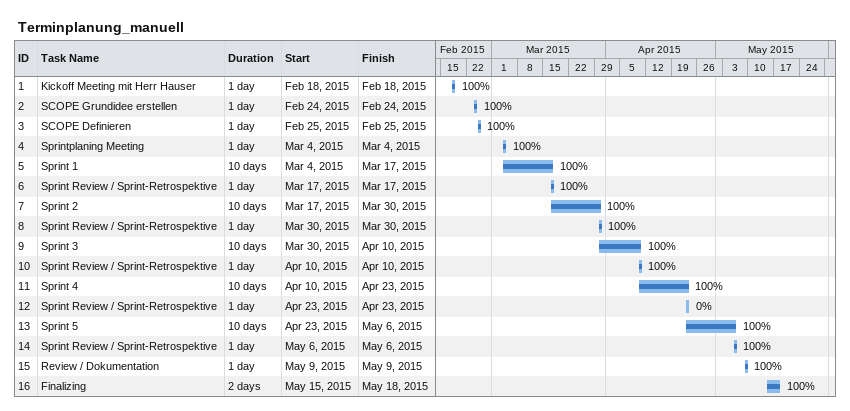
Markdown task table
Terminplanung_manuell

| ID | Task | Duration | Start | Finish | % complete |
|---|---|---|---|---|---|
| 1 | Kickoff Meeting mit Herr Hauser | 1d | 2015-02-18 | 2015-02-18 | 100 |
| 2 | SCOPE Grundidee erstellen | 1d | 2015-02-24 | 2015-02-24 | 100 |
| 3 | SCOPE Definieren | 1d | 2015-02-25 | 2015-02-25 | 100 |
| 4 | Sprintplaning Meeting | 1d | 2015-03-04 | 2015-03-04 | 100 |
| 5 | Sprint 1 | 10d | 2015-03-04 | 2015-03-17 | 100 |
| 6 | Sprint Review / Sprint-Retrospektive | 1d | 2015-03-17 | 2015-03-17 | 100 |
| 7 | Sprint 2 | 10d | 2015-03-17 | 2015-03-30 | 100 |
| 8 | Sprint Review / Sprint-Retrospektive | 1d | 2015-03-30 | 2015-03-30 | 100 |
| 9 | Sprint 3 | 10d | 2015-03-30 | 2015-04-10 | 100 |
| 10 | Sprint Review / Sprint-Retrospektive | 1d | 2015-04-10 | 2015-04-10 | 100 |
| 11 | Sprint 4 | 10d | 2015-04-10 | 2015-04-23 | 100 |
| 12 | Sprint Review / Sprint-Retrospektive | 1d | 2015-04-23 | 2015-04-23 | 0 |
| 13 | Sprint 5 | 10d | 2015-04-23 | 2015-05-06 | 100 |
| 14 | Sprint Review / Sprint-Retrospektive | 1d | 2015-05-06 | 2015-05-06 | 100 |
| 15 | Review / Dokumentation | 1d | 2015-05-09 | 2015-05-09 | 100 |
| 16 | Finalizing | 2d | 2015-05-15 | 2015-05-18 | 100 |
